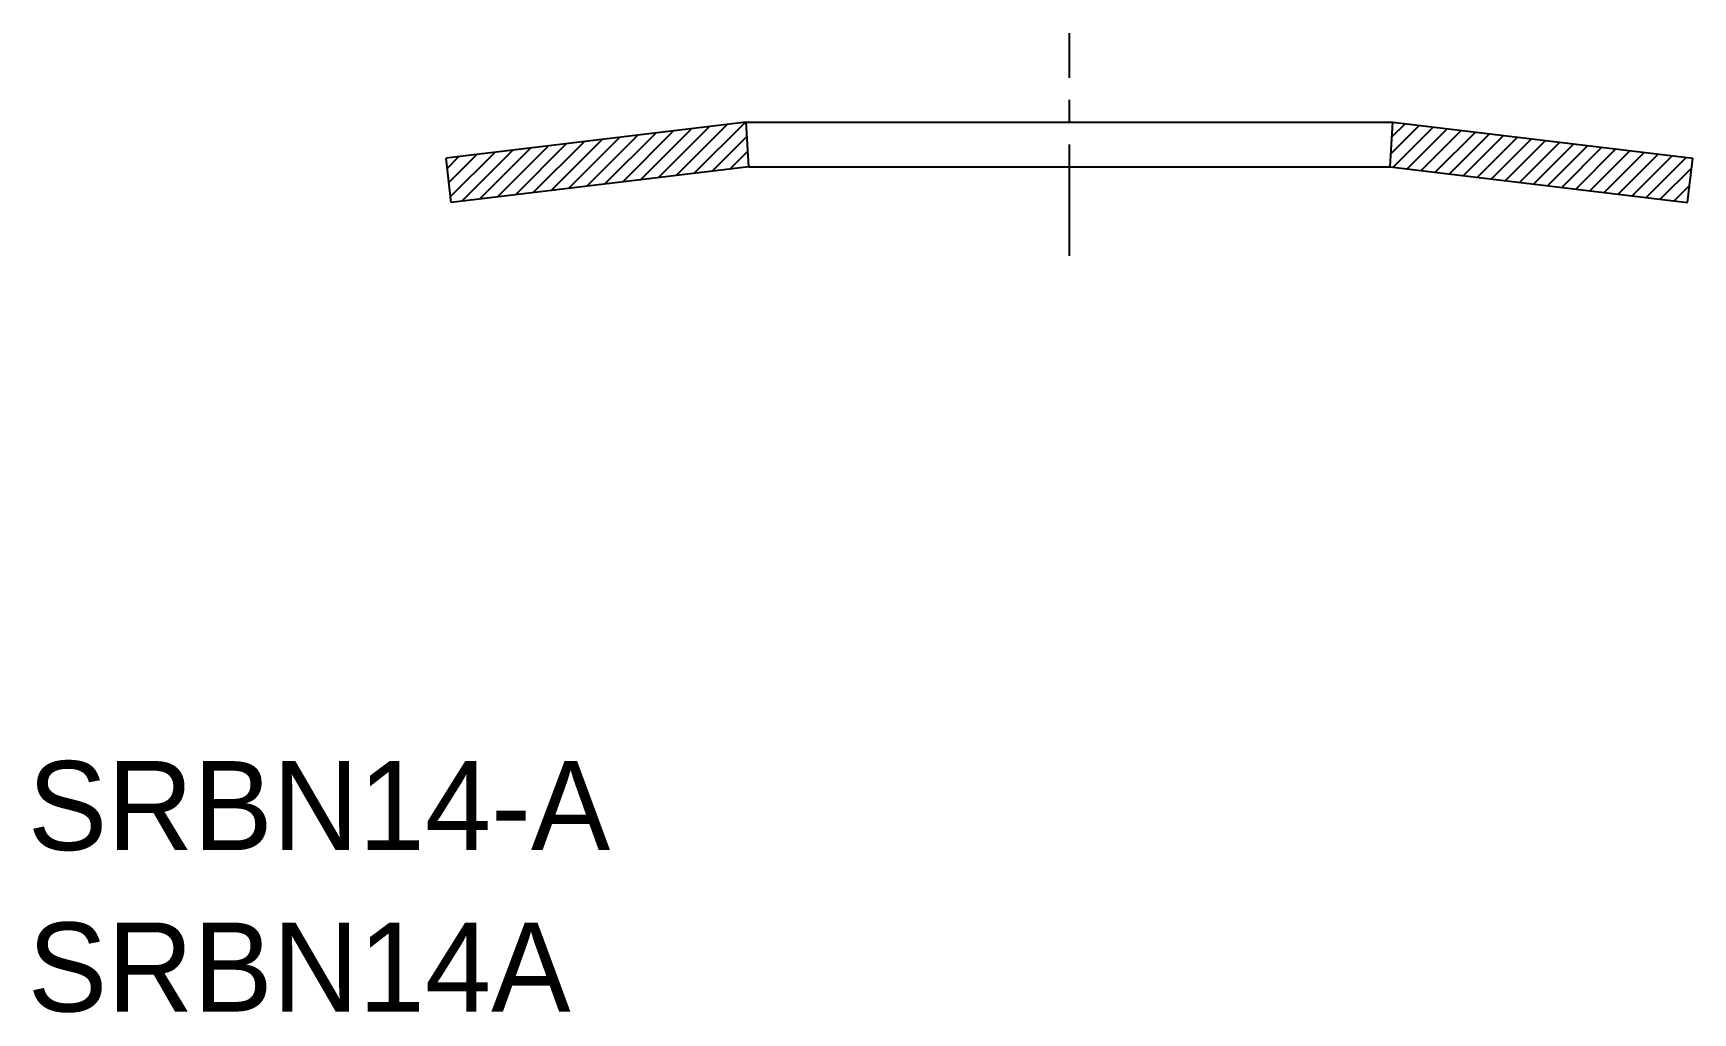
# Model space of a CAD drawing. Extents: x 128.1 to 146.8, y 139.9 to 150.9.
import ezdxf

# ---------------------------------------------------------------- set-up
doc = ezdxf.new("R2010")
doc.units = 0
doc.linetypes.add('CENTER', pattern=[2, 1.25, -0.25, 0.25, -0.25])
doc.layers.get('0').update_dxf_attribs({"linetype": 'CONTINUOUS'})
doc.layers.add('CENTER', color=1, linetype='CENTER')

# ---------------------------------------------------------------- blocks, each defined once
blk = doc.blocks.new('*X2')
at = {"color": 0, "linetype": 'CONTINUOUS'}
for p, q in [((134.764, 149.26), (135.336, 149.832)), ((134.965, 149.284), (135.537, 149.856)), ((135.166, 149.308), (135.738, 149.88)), ((135.366, 149.332), (135.939, 149.904)), ((135.567, 149.356), (136.139, 149.928)), ((133.157, 149.067), (133.729, 149.639)), ((133.358, 149.091), (133.93, 149.663)), ((133.559, 149.115), (134.131, 149.687)), ((133.76, 149.139), (134.332, 149.711)), ((133.961, 149.163), (134.533, 149.736)), ((134.161, 149.187), (134.734, 149.76)), ((134.362, 149.212), (134.934, 149.784)), ((134.563, 149.236), (135.135, 149.808)), ((135.768, 149.38), (136.16, 149.771)), ((132.794, 149.411), (132.926, 149.543)), ((132.813, 149.253), (133.127, 149.567)), ((132.832, 149.096), (133.328, 149.591)), ((132.957, 149.043), (133.529, 149.615)), ((135.969, 149.404), (136.17, 149.605)), ((136.17, 149.428), (136.18, 149.438))]:
    blk.add_line(p, q, dxfattribs=at)
blk = doc.blocks.new('*X3')
at = {"color": 0, "linetype": 'CONTINUOUS'}
for p, q in [((143.389, 149.576), (143.707, 149.894)), ((143.4, 149.764), (143.549, 149.913)), ((143.415, 149.425), (143.864, 149.875)), ((143.573, 149.406), (144.022, 149.856)), ((143.73, 149.387), (144.18, 149.837)), ((143.888, 149.368), (144.338, 149.818)), ((144.046, 149.349), (144.496, 149.799)), ((144.204, 149.331), (144.654, 149.78)), ((144.362, 149.312), (144.812, 149.761)), ((144.52, 149.293), (144.969, 149.742)), ((144.678, 149.274), (145.127, 149.724)), ((144.836, 149.255), (145.285, 149.705)), ((144.993, 149.236), (145.443, 149.686)), ((145.151, 149.217), (145.601, 149.667)), ((145.309, 149.198), (145.759, 149.648)), ((145.467, 149.179), (145.917, 149.629)), ((145.625, 149.16), (146.075, 149.61)), ((145.783, 149.141), (146.232, 149.591)), ((145.941, 149.123), (146.39, 149.572)), ((146.098, 149.104), (146.548, 149.553)), ((146.256, 149.085), (146.706, 149.534)), ((146.414, 149.066), (146.767, 149.418)), ((146.572, 149.047), (146.743, 149.217))]:
    blk.add_line(p, q, dxfattribs=at)

msp = doc.modelspace()

# ---------------------------------------------------------------- linework, layer by layer
at = {"color": 7, "linetype": 'CONTINUOUS'}
for p, q in [((136.15, 149.929), (132.781, 149.526)), ((136.15, 149.929), (143.41, 149.929)), ((136.18, 149.429), (136.15, 149.929)), ((143.38, 149.429), (143.41, 149.929)), ((143.41, 149.929), (146.78, 149.526)), ((132.84, 149.029), (132.781, 149.526)), ((146.72, 149.029), (146.78, 149.526)), ((136.18, 149.429), (132.84, 149.029)), ((136.18, 149.429), (143.38, 149.429)), ((143.38, 149.429), (146.72, 149.029))]:
    msp.add_line(p, q, dxfattribs=at)
at = {"layer": 'CENTER', "color": 1, "linetype": 'CENTER'}
msp.add_line((139.78, 148.429), (139.78, 150.929), dxfattribs=at)

# ---------------------------------------------------------------- block references
at = {"color": 7, "linetype": 'CONTINUOUS'}
for name in ['*X2', '*X3']:
    msp.add_blockref(name, (0, 0), dxfattribs=at)

# ---------------------------------------------------------------- texts
for s, p in [('SRBN14-A', (128.085, 141.755)), ('SRBN14A', (128.085, 139.942))]:
    msp.add_text(s, height=1).set_placement(p)

doc.saveas('drawing.dxf')
